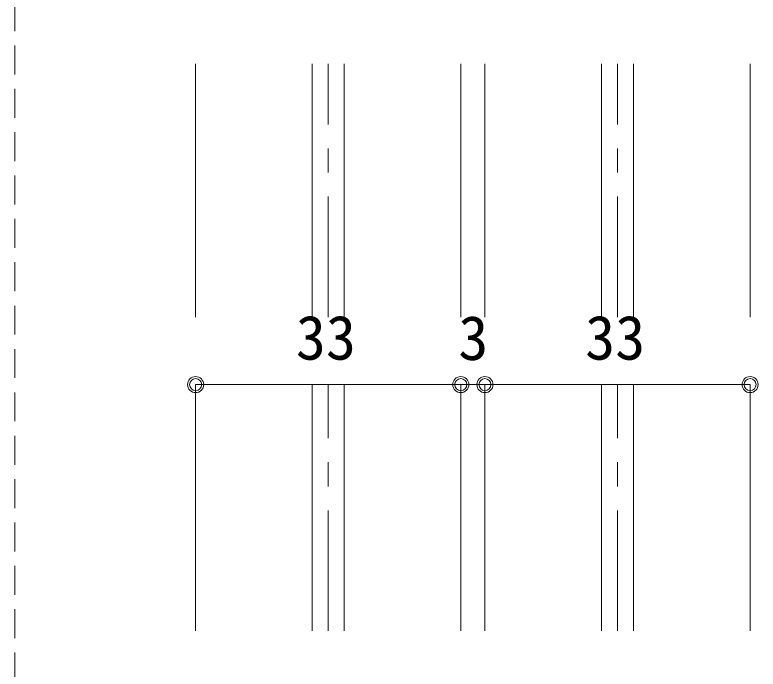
# Model space of a CAD drawing. Units: millimetres on the paper, enlarged 5 times, with parts at other scales. Extents: x -992 to 1008, y -685 to 700.
# Drawn here: x -716.3 to -562.1, y 203.8 to 339.6 of the extents above; entities that cross this region are included whole.
import ezdxf
from ezdxf.enums import TextEntityAlignment as Align

# ---------------------------------------------------------------- set-up
doc = ezdxf.new("R2010")
doc.units = ezdxf.units.MM
doc.header["$LTSCALE"] = 5
doc.header["$PDMODE"] = 32
doc.header["$PDSIZE"] = 2.5
doc.linetypes.add('CHAIN1', pattern=[8, 5, -1, 1, -1])
doc.linetypes.add('DASHED1', pattern=[1.8, 1.2, -0.6])
doc.layers.add('2-0_18', color=7, linetype='Continuous', lineweight=18)
doc.styles.add('ＭＳ ゴシック', font='')
doc.styles.get('ＭＳ ゴシック').set_extended_font_data('MS Gothic')

msp = doc.modelspace()

# ---------------------------------------------------------------- linework, layer by layer
at = {"layer": '2-0_18', "linetype": 'DASHED1', "lineweight": 20}
msp.add_line((-716.291, 531.198), (-716.291, 48.886), dxfattribs=at)
at = {"layer": '2-0_18'}
for p, q in [((-678.791, 276.828), (-678.791, 329.41)), ((-654.625, 276.828), (-654.625, 329.41)), ((-647.958, 329.41), (-647.958, 276.828)), ((-623.791, 329.41), (-623.791, 276.828)), ((-618.791, 276.828), (-618.791, 329.41)), ((-594.625, 276.828), (-594.625, 329.41)), ((-587.958, 329.41), (-587.958, 276.828)), ((-563.791, 329.41), (-563.791, 276.828)), ((-678.791, 211.702), (-678.791, 262.821)), ((-654.625, 211.702), (-654.625, 262.821)), ((-647.958, 262.821), (-647.958, 211.702)), ((-623.791, 262.821), (-623.791, 211.702)), ((-618.791, 211.702), (-618.791, 262.821)), ((-594.625, 211.702), (-594.625, 262.821)), ((-587.958, 262.821), (-587.958, 211.702)), ((-563.791, 262.821), (-563.791, 211.702))]:
    msp.add_line(p, q, dxfattribs=at)
at = {"layer": '2-0_18', "linetype": 'CHAIN1'}
for p, q in [((-651.291, 276.828), (-651.291, 329.41)), ((-591.291, 276.828), (-591.291, 329.41)), ((-651.291, 211.702), (-651.291, 262.821)), ((-591.291, 211.702), (-591.291, 262.821))]:
    msp.add_line(p, q, dxfattribs=at)
at = {"layer": '2-0_18', "color": 4}
for p, q in [((-678.791, 262.821), (-623.791, 262.821)), ((-623.791, 262.821), (-618.791, 262.821)), ((-618.791, 262.821), (-563.791, 262.821))]:
    msp.add_line(p, q, dxfattribs=at)
for centre in [(-678.791, 262.821), (-623.791, 262.821), (-618.791, 262.821), (-563.791, 262.821)]:
    msp.add_circle(centre, 1.667, dxfattribs=at)
for p in [(-678.791, 262.821), (-623.791, 262.821), (-618.791, 262.821), (-563.791, 262.821)]:
    msp.add_point(p, dxfattribs=at)
at = {"layer": '2-0_18', "color": 5}
for p in [(-678.791, 262.821), (-623.791, 262.821), (-618.791, 262.821), (-563.791, 262.821)]:
    msp.add_point(p, dxfattribs=at)

# ---------------------------------------------------------------- texts
at = {"layer": '2-0_18', "style": 'ＭＳ ゴシック'}
for s, p in [('33', (-658.004, 265.25)), ('3', (-624.32, 265.182)), ('33', (-598.003, 265.25))]:
    msp.add_text(s, height=9.164, dxfattribs=at).set_placement(p, align=Align.BOTTOM_LEFT)

doc.saveas('drawing.dxf')
